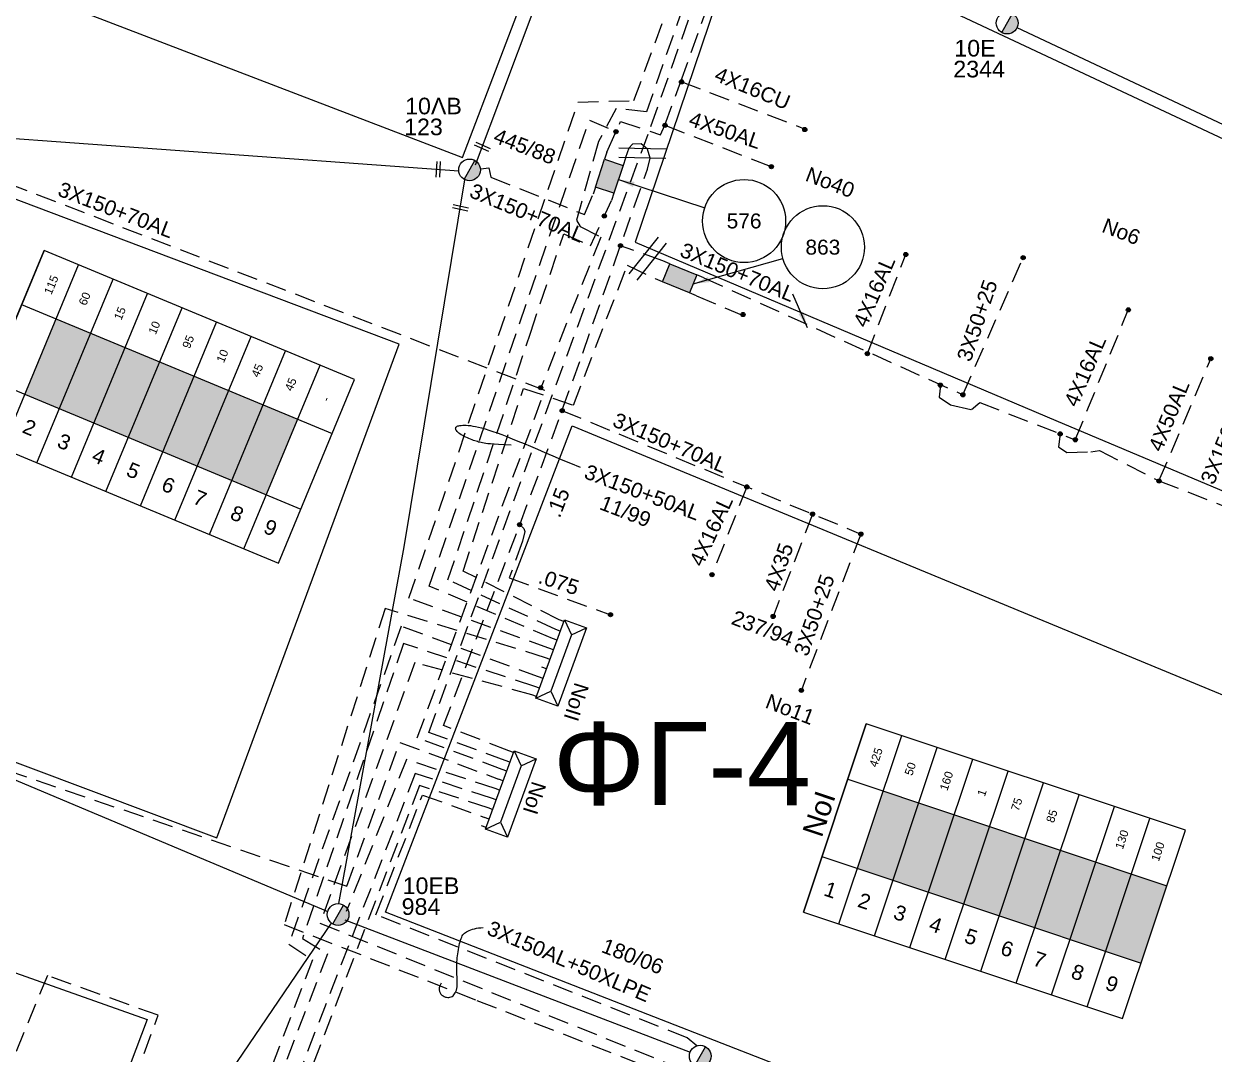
# Model space of a CAD drawing. Header units: millimetres. Extents: x -2238 to -1136, y 747 to 1272.
# Drawn here: x -1520.6 to -1447, y 1165.8 to 1229.4 of the extents above; entities that cross this region are included whole.
import ezdxf
from ezdxf.enums import TextEntityAlignment as Align

# ---------------------------------------------------------------- set-up
doc = ezdxf.new("R2010")
doc.units = ezdxf.units.MM
doc.linetypes.add('DASHED', pattern=[19.05, 12.7, -6.35])
for name, color, linetype in [('Link Box 4 Διευθύνσεων', 7, 'Continuous'), ('Άγνωστα', 7, 'Continuous'), ('Ασφαλειοκιβώτια Χ.Τ 9 αναχωρήσεων', 7, 'Continuous'), ('Γυμνά εναέρια ΧΤ (3Φ)   4x35AL', 7, 'Continuous'), ('Γυμνά εναέρια ΧΤ και ΦΟΠ (3Φ)   4x50+16AL', 7, 'Continuous'), ('Επιγραφές - Σχήματα', 7, 'Continuous'), ('Καλώδια ΧΤ   3x150+50AL', 7, 'DASHED'), ('Καλώδια ΧΤ   3x150AL+50CU', 7, 'DASHED'), ('Καλώδια ΧΤ   3x150AL+50XLPE', 7, 'DASHED'), ('Μηχανική τομή', 7, 'Continuous'), ('Στύλος ΦΜ', 7, 'Continuous'), ('Στύλος ΦΜ @ 1', 7, 'Continuous'), ('Συνδέσεις', 7, 'Continuous'), ('Συνεστραμμένα ΧΤ   3x70+54.6+25 AL', 7, 'SYN_LINE'), ('Τομή', 7, 'Continuous'), ('Υποσταθμός πόλεως', 7, 'Continuous'), ('Υπόβαθρο ΔΕΗ', 7, 'Continuous'), ('Υπόγεια καλώδια Δικτύου ΧΤ και Παρ. ΧΤ - 3X150+70 AL', 7, 'DASHED'), ('Υπόγεια καλώδια Παροχών ΧΤ   .075', 7, 'DASHED'), ('Υπόγεια καλώδια Παροχών ΧΤ   .15', 7, 'DASHED'), ('Υπόγεια καλώδια Παροχών ΧΤ   4x16AL', 7, 'DASHED'), ('Υπόγεια καλώδια Παροχών ΧΤ   4x16CU', 7, 'DASHED'), ('Υπόγεια καλώδια Παροχών ΧΤ   4x50AL', 7, 'DASHED')]:
    doc.layers.add(name, color=color, linetype=linetype)
doc.styles.get("Standard").update_dxf_attribs({"font": 'ARIAL.TTF'})
doc.linetypes.add('SYN_LINE', pattern='A,0.5,-0.0001,["/\\/\\/\\/",Standard,S=0.1,R=0,X=0,Y=-0.05],-0.25', length=0.7501)
doc.dimstyles.new('ISO-25', dxfattribs={"dimtxt": 2.5, "dimasz": 2.5, "dimexe": 1.25, "dimexo": 0.625, "dimtad": 1, "dimtxsty": 'Standard', "dimcen": 2.5, "dimadec": 0, "dimazin": 0, "dimtfac": 1, "dimtmove": 0, "dimatfit": 3, "dimfxl": 1, "dimarcsym": 0})

# ---------------------------------------------------------------- blocks, each defined once
blk = doc.blocks.new('_ΣΥΝΔΕΣΗ')
at = {"layer": 'Συνδέσεις', "linetype": 'SYN_LINE', "ltscale": 40}
blk.add_hatch(color=256, dxfattribs=at).paths.add_polyline_path([(0.5, -0.01, 1), (-0.5, -0.01, 1)])
at = {"layer": 'Συνδέσεις'}
blk.add_circle((0, -0.01), 0.5, dxfattribs=at)
blk = doc.blocks.new('ΥΠΑΡΧΩΝ ΤΣΙΜΕΝΤΕΝΙΟΣ ΣΤΥΛΟΣ')
at = {"layer": 'Στύλος ΦΜ'}
blk.add_hatch(color=256, dxfattribs=at).paths.add_polyline_path([(-1.29, -2.28, 0.574793), (2.62, 0, 0.268822), (1.3, 2.27)])
blk.add_line((-1.29, -2.28), (1.3, 2.27), dxfattribs=at)
blk.add_circle((0, 0), 2.62, dxfattribs=at)
at = {"layer": 'Στύλος ΦΜ', "flags": 4}
for tag, p in [('ΑΡΙΘΜΟΣ', (-4.68, 8.05)), ('ΤΥΠΟΣ', (-4.91, 3.03))]:
    blk.add_attdef(tag, p, '', height=4, dxfattribs=at)
blk = doc.blocks.new('ΑΣΦΑΛΕΙΟΚΙΒΩΤΙΟ ΥΠΟΣΤΑΘΜΟΥ 9 ΑΝΑΧΩΡΗΣΕΩΝ')
at = {"layer": 'Ασφαλειοκιβώτια Χ.Τ 9 αναχωρήσεων', "ltscale": 40}
for p, q in [((-23.8, 40.36), (24.02, 40.36)), ((-9.72, 40.36), (-9.72, -40.64)), ((9.94, 40.36), (9.94, -40.64)), ((-23.8, 31.36), (24.02, 31.36)), ((-23.8, 22.36), (24.02, 22.36)), ((-23.8, 13.36), (24.02, 13.36)), ((-23.8, 4.36), (24.02, 4.36)), ((-23.8, -4.64), (24.02, -4.64)), ((-23.8, -13.64), (24.02, -13.64)), ((-23.8, -22.64), (24.02, -22.64)), ((-23.8, -31.64), (24.02, -31.64))]:
    blk.add_line(p, q, dxfattribs=at)
at = {"layer": 'Ασφαλειοκιβώτια Χ.Τ 9 αναχωρήσεων'}
blk.add_lwpolyline([(-23.8, -40.64), (24.02, -40.64), (24.02, 40.36), (-23.8, 40.36)], close=True, dxfattribs=at)
for s, p in [('1', (-18.45, 37.24)), ('2', (-18.45, 28.67)), ('3', (-18.45, 19.6)), ('4', (-18.45, 10.58)), ('5', (-18.45, 1.57)), ('6', (-18.45, -7.57)), ('7', (-18.45, -15.81)), ('8', (-18.45, -25.5)), ('9', (-18.45, -34.19))]:
    blk.add_text(s, height=3.6, rotation=270, dxfattribs=at).set_placement(p)
at = {"layer": 'Ασφαλειοκιβώτια Χ.Τ 9 αναχωρήσεων', "ltscale": 40}
for tag, height, p in [('ΟΝΟΜΑ', 5, (-0.16, 44.31)), ('ΚΕΙΜΕΝΟ 1', 2, (17.06, 35.59)), ('ΚΕΙΜΕΝΟ 2', 2, (17.06, 26.88)), ('ΚΕΙΜΕΝΟ 3', 2, (17.06, 17.69)), ('ΚΕΙΜΕΝΟ 4', 2, (17.06, 8.71)), ('ΚΕΙΜΕΝΟ 5', 2, (17.06, -0.13)), ('ΚΕΙΜΕΝΟ 6', 2, (17.06, -9.05)), ('ΚΕΙΜΕΝΟ 7', 2, (17.06, -18.13)), ('ΚΕΙΜΕΝΟ 8', 2, (17.06, -26.85)), ('ΚΕΙΜΕΝΟ 9', 2, (17.06, -35.99)), ('ΣΧ', 2, (-0.1, -42.64))]:
    blk.add_attdef(tag, text='', height=height, dxfattribs=at).set_placement(p, align=Align.MIDDLE_CENTER)
blk = doc.blocks.new('ΜΗΧΑΝΙΚΗ ΤΟΜΗ')
at = {"layer": 'Μηχανική τομή', "ltscale": 40}
for p, q in [((-1.89, 0.78), (1.89, 0.78)), ((1.89, 0), (-1.89, 0))]:
    blk.add_line(p, q, dxfattribs=at)
blk = doc.blocks.new('ΤΟΜΗ')
at = {"layer": 'Τομή', "ltscale": 40}
for p, q in [((-5.68, 0), (5.68, 0)), ((5.68, -2.33), (-5.68, -2.33))]:
    blk.add_line(p, q, dxfattribs=at)
blk = doc.blocks.new('LINK BOX 4 ΑΝΑΧΩΡΗΣΕΩΝ')
at = {"layer": 'Link Box 4 Διευθύνσεων', "ltscale": 40}
blk.add_hatch(color=256, dxfattribs=at).paths.add_polyline_path([(-3.54, 0), (-3.54, -4.67), (3.54, -4.67), (3.54, 0)])
for p, q in [((-3.54, 0), (-5.33, 0)), ((5.33, 0), (3.54, 0)), ((-3.54, -4.67), (-5.33, -4.67)), ((5.33, -4.67), (3.54, -4.67))]:
    blk.add_line(p, q, dxfattribs=at)
blk.add_lwpolyline([(-3.54, -4.67), (-3.54, 0), (3.54, 0), (3.54, -4.67)], close=True, dxfattribs=at)
blk = doc.blocks.new('ΥΠΟΣΤΑΘΜΟΣ ΠΟΛΕΩΣ 9 ΑΝΑΧΩΡΗΣΕΩΝ')
at = {"layer": 'Υποσταθμός πόλεως', "ltscale": 40}
for p, q in [((-9.63, -2.82), (-9.63, -4)), ((-7.12, -2.82), (-7.12, -4)), ((-4.84, -2.82), (-4.84, -4)), ((-2.36, -2.82), (-2.36, -4)), ((0.09, -2.82), (0.09, -4)), ((2.55, -2.82), (2.55, -4)), ((5.02, -2.82), (5.02, -4)), ((7.48, -2.82), (7.48, -4)), ((9.61, -2.82), (9.61, -4))]:
    blk.add_line(p, q, dxfattribs=at)
blk.add_lwpolyline([(-10.02, 2.82), (10.02, 2.82), (10.02, -2.82), (-10.02, -2.82)], close=True, dxfattribs=at)
for points in [[(-7.21, 0), (-10.02, 2.82)], [(-10.02, -2.82), (-7.21, 0)], [(-7.21, 0), (7.21, 0)], [(7.21, 0), (10.02, 2.82)], [(10.02, -2.82), (7.21, 0)]]:
    blk.add_lwpolyline(points, dxfattribs=at)
at = {"layer": 'Υποσταθμός πόλεως', "linetype": 'SYN_LINE', "ltscale": 40, "flags": 1}
for tag, p in [('ΜΕΤΑΣΧΗΜΑΤΙΣΜΟΣ', (10.79, 1.71)), ('ΙΣΧΥΣ', (10.77, -1.08)), ('ΑΡΙΘΜΟΣ', (10.89, -3.8))]:
    blk.add_attdef(tag, p, '', height=1.8, dxfattribs=at)

msp = doc.modelspace()

# ---------------------------------------------------------------- hatches: boundary and pattern name
at = {"layer": 'Ασφαλειοκιβώτια Χ.Τ 9 αναχωρήσεων', "ltscale": 0.1}
for color, points in [(30, [(-1520.509, 1206.539), (-1518.376, 1205.653), (-1516.441, 1210.31), (-1518.574, 1211.196)]), (87, [(-1518.376, 1205.653), (-1516.244, 1204.767), (-1514.309, 1209.424), (-1516.441, 1210.31)]), (151, [(-1516.244, 1204.767), (-1514.111, 1203.881), (-1512.176, 1208.538), (-1514.309, 1209.424)]), (1, [(-1514.111, 1203.881), (-1511.978, 1202.995), (-1510.044, 1207.652), (-1512.176, 1208.538)]), (133, [(-1511.978, 1202.995), (-1509.846, 1202.109), (-1507.911, 1206.766), (-1510.044, 1207.652)]), (5, [(-1509.846, 1202.109), (-1507.713, 1201.223), (-1505.779, 1205.88), (-1507.911, 1206.766)]), (2, [(-1507.713, 1201.223), (-1505.581, 1200.337), (-1503.646, 1204.995), (-1505.779, 1205.88)]), (133, [(-1469.06, 1177.254), (-1466.87, 1176.523), (-1465.273, 1181.306), (-1467.464, 1182.037)]), (2, [(-1466.87, 1176.523), (-1464.679, 1175.792), (-1463.083, 1180.575), (-1465.273, 1181.306)]), (1, [(-1464.679, 1175.792), (-1462.489, 1175.061), (-1460.892, 1179.844), (-1463.083, 1180.575)]), (6, [(-1462.489, 1175.061), (-1460.298, 1174.33), (-1458.702, 1179.113), (-1460.892, 1179.844)]), (5, [(-1460.298, 1174.33), (-1458.108, 1173.599), (-1456.511, 1178.382), (-1458.702, 1179.113)]), (173, [(-1458.108, 1173.599), (-1455.917, 1172.868), (-1454.321, 1177.651), (-1456.511, 1178.382)]), (27, [(-1455.917, 1172.868), (-1453.727, 1172.136), (-1452.13, 1176.92), (-1454.321, 1177.651)]), (30, [(-1453.727, 1172.136), (-1451.536, 1171.405), (-1449.94, 1176.189), (-1452.13, 1176.92)])]:
    msp.add_hatch(color=color, dxfattribs=at).paths.add_polyline_path(points)

# ---------------------------------------------------------------- linework, layer by layer
at = {"layer": 'Άγνωστα', "color": 1, "linetype": 'DASHED', "ltscale": 0.1}
msp.add_lwpolyline([(-1462.543, 1206.512), (-1458.819, 1214.981)], dxfattribs=at)
at = {"layer": 'Άγνωστα', "color": 6, "linetype": 'DASHED', "ltscale": 0.1}
msp.add_lwpolyline([(-1468.844, 1197.907), (-1472.524, 1188.257)], dxfattribs=at)
at = {"layer": 'Άγνωστα', "color": 133, "linetype": 'DASHED', "ltscale": 0.1}
msp.add_lwpolyline([(-1523.412, 1183.941), (-1500.617, 1176.163), (-1497.333, 1185.036), (-1491.235, 1182.776)], dxfattribs=at)
at = {"layer": 'Γυμνά εναέρια ΧΤ (3Φ)   4x35AL', "color": 6, "linetype": 'DASHED', "ltscale": 0.1}
msp.add_lwpolyline([(-1471.833, 1199.143), (-1474.269, 1192.821)], dxfattribs=at)
at = {"layer": 'Γυμνά εναέρια ΧΤ και ΦΟΠ (3Φ)   4x50+16AL', "color": 85, "ltscale": 0.1}
msp.add_lwpolyline([(-1492.651, 1220.72), (-1489.158, 1230.024)], dxfattribs=at)
at = {"layer": 'Γυμνά εναέρια ΧΤ και ΦΟΠ (3Φ)   4x50+16AL', "color": 173, "linetype": 'Continuous', "ltscale": 0.1}
msp.add_lwpolyline([(-1528.77, 1222.897), (-1493.693, 1220.339)], dxfattribs=at)
at = {"layer": 'Γυμνά εναέρια ΧΤ και ΦΟΠ (3Φ)   4x50+16AL', "color": 87, "ltscale": 0.1}
msp.add_lwpolyline([(-1501.104, 1175.081), (-1497.074, 1197.126), (-1493.309, 1219.788)], dxfattribs=at)
at = {"layer": 'Γυμνά εναέρια ΧΤ και ΦΟΠ (3Φ)   4x50+16AL', "color": 133, "linetype": 'Continuous', "ltscale": 0.1}
msp.add_lwpolyline([(-1523.286, 1183.641), (-1501.787, 1174.59)], dxfattribs=at)
at = {"layer": 'Γυμνά εναέρια ΧΤ και ΦΟΠ (3Φ)   4x50+16AL', "color": 2, "linetype": 'DASHED', "ltscale": 0.1}
msp.add_lwpolyline([(-1491.45, 1182.187), (-1496.921, 1183.984), (-1500.64, 1174.605)], dxfattribs=at)
at = {"layer": 'Γυμνά εναέρια ΧΤ και ΦΟΠ (3Φ)   4x50+16AL', "color": 1, "ltscale": 0.1}
msp.add_lwpolyline([(-1500.731, 1174.084), (-1479.397, 1165.909)], dxfattribs=at)
at = {"layer": 'Γυμνά εναέρια ΧΤ και ΦΟΠ (3Φ)   4x50+16AL', "color": 2, "ltscale": 0.1}
msp.add_lwpolyline([(-1519.719, 1147.158), (-1501.549, 1173.871)], dxfattribs=at)
at = {"layer": 'Επιγραφές - Σχήματα', "ltscale": 0.1}
for points in [[(-1490.462, 1203.408), (-1490.886, 1203.424), (-1491.23, 1203.44), (-1491.505, 1203.456), (-1491.723, 1203.472), (-1491.893, 1203.489), (-1492.025, 1203.505), (-1492.132, 1203.522), (-1492.223, 1203.539), (-1492.307, 1203.556), (-1492.388, 1203.574), (-1492.466, 1203.593), (-1492.543, 1203.614), (-1492.621, 1203.637), (-1492.7, 1203.663), (-1492.783, 1203.692), (-1492.871, 1203.725), (-1492.964, 1203.762), (-1493.061, 1203.802), (-1493.16, 1203.846), (-1493.259, 1203.893), (-1493.356, 1203.941), (-1493.449, 1203.992), (-1493.537, 1204.044), (-1493.616, 1204.096), (-1493.686, 1204.149), (-1493.746, 1204.201), (-1493.796, 1204.252), (-1493.835, 1204.302), (-1493.864, 1204.35), (-1493.882, 1204.395), (-1493.888, 1204.437), (-1493.883, 1204.474), (-1493.867, 1204.508), (-1493.839, 1204.537), (-1493.8, 1204.562), (-1493.75, 1204.583), (-1493.689, 1204.599), (-1493.618, 1204.612), (-1493.536, 1204.621), (-1493.445, 1204.627), (-1493.343, 1204.628), (-1493.231, 1204.626), (-1493.107, 1204.617), (-1492.97, 1204.603), (-1492.82, 1204.581), (-1492.656, 1204.551), (-1492.476, 1204.512), (-1492.28, 1204.463), (-1492.067, 1204.403), (-1491.835, 1204.331), (-1491.586, 1204.249), (-1491.316, 1204.154), (-1491.027, 1204.048), (-1490.718, 1203.929), (-1490.386, 1203.798), (-1490.033, 1203.653), (-1489.657, 1203.496), (-1489.256, 1203.326), (-1488.827, 1203.142), (-1488.369, 1202.946), (-1487.879, 1202.738), (-1487.355, 1202.517), (-1486.795, 1202.283), (-1486.197, 1202.038)], [(-1494.783, 1170.171), (-1494.855, 1170.014), (-1494.893, 1169.877), (-1494.902, 1169.758), (-1494.885, 1169.655), (-1494.849, 1169.567), (-1494.796, 1169.493), (-1494.733, 1169.432), (-1494.664, 1169.382), (-1494.592, 1169.343), (-1494.519, 1169.314), (-1494.446, 1169.295), (-1494.373, 1169.286), (-1494.302, 1169.287), (-1494.234, 1169.298), (-1494.168, 1169.319), (-1494.106, 1169.35), (-1494.048, 1169.39), (-1493.996, 1169.441), (-1493.948, 1169.501), (-1493.906, 1169.571), (-1493.87, 1169.65), (-1493.84, 1169.738), (-1493.817, 1169.835), (-1493.8, 1169.941), (-1493.79, 1170.055), (-1493.786, 1170.176), (-1493.787, 1170.303), (-1493.79, 1170.435), (-1493.797, 1170.569), (-1493.803, 1170.704), (-1493.81, 1170.839), (-1493.815, 1170.972), (-1493.817, 1171.102), (-1493.817, 1171.23), (-1493.814, 1171.356), (-1493.808, 1171.48), (-1493.799, 1171.604), (-1493.788, 1171.729), (-1493.774, 1171.854), (-1493.758, 1171.981), (-1493.739, 1172.11), (-1493.718, 1172.239), (-1493.694, 1172.368), (-1493.668, 1172.493), (-1493.641, 1172.613), (-1493.611, 1172.727), (-1493.579, 1172.833), (-1493.546, 1172.929), (-1493.511, 1173.013), (-1493.473, 1173.087), (-1493.432, 1173.152), (-1493.386, 1173.209), (-1493.333, 1173.26), (-1493.274, 1173.305), (-1493.207, 1173.348), (-1493.13, 1173.388), (-1493.044, 1173.426), (-1492.947, 1173.464), (-1492.841, 1173.498), (-1492.727, 1173.53), (-1492.604, 1173.557), (-1492.474, 1173.58), (-1492.336, 1173.597), (-1492.192, 1173.608)]]:
    msp.add_lwpolyline(points, dxfattribs=at)
for centre in [(-1476.063, 1217.241), (-1471.194, 1215.621)]:
    msp.add_circle(centre, 2.566, dxfattribs=at)
at = {"layer": 'Καλώδια ΧΤ   3x150+50AL', "color": 151, "linetype": 'DASHED', "ltscale": 0.1}
msp.add_lwpolyline([(-1488.121, 1190.861), (-1496.77, 1193.941), (-1486.328, 1224.581), (-1482.868, 1224.678), (-1476.159, 1243.005), (-1473.747, 1250.162), (-1468.695, 1263.976)], dxfattribs=at)
at = {"layer": 'Καλώδια ΧΤ   3x150+50AL', "color": 27, "linetype": 'DASHED', "ltscale": 0.1}
msp.add_lwpolyline([(-1490.815, 1183.924), (-1495.542, 1185.651), (-1481.816, 1223.088), (-1472.628, 1249.146), (-1467.149, 1263.911)], dxfattribs=at)
at = {"layer": 'Καλώδια ΧΤ   3x150+50AL', "color": 30, "linetype": 'DASHED', "ltscale": 0.1}
for points in [[(-1484.536, 1221.49), (-1483.699, 1223.388), (-1481.226, 1222.565), (-1480.952, 1223.154), (-1479.972, 1225.855), (-1474.326, 1241.665), (-1470.757, 1251.655), (-1466.187, 1262.746)], [(-1487.902, 1191.461), (-1495.512, 1194.687), (-1485.619, 1223.474), (-1483.975, 1222.76)]]:
    msp.add_lwpolyline(points, dxfattribs=at)
at = {"layer": 'Καλώδια ΧΤ   3x150+50AL', "color": 173, "linetype": 'DASHED', "ltscale": 0.1}
msp.add_lwpolyline([(-1472.219, 1243.749), (-1472.718, 1243.181), (-1473.687, 1243.089), (-1475.319, 1243.282), (-1475.686, 1242.773), (-1479.818, 1230.501), (-1482.099, 1223.987), (-1483.961, 1224.196), (-1485.057, 1222.144), (-1486.426, 1217.301), (-1486.185, 1216.905), (-1484.917, 1216.249), (-1488.638, 1206.882), (-1488.638, 1206.882)], dxfattribs=at)
at = {"layer": 'Καλώδια ΧΤ   3x150+50AL', "color": 87, "linetype": 'DASHED', "ltscale": 0.1}
msp.add_lwpolyline([(-1487.702, 1192.009), (-1494.361, 1195.077), (-1489.264, 1210.32), (-1487.205, 1216.448), (-1485.546, 1215.717), (-1484.257, 1218.518)], dxfattribs=at)
at = {"layer": 'Καλώδια ΧΤ   3x150+50AL', "color": 6, "linetype": 'DASHED', "ltscale": 0.1}
msp.add_lwpolyline([(-1481.078, 1214.777), (-1483.7, 1215.715)], dxfattribs=at)
at = {"layer": 'Καλώδια ΧΤ   3x150+50AL', "color": 1, "linetype": 'DASHED', "ltscale": 0.1}
for points in [[(-1487.481, 1192.613), (-1493.425, 1195.623), (-1489.691, 1206.904), (-1486.612, 1205.869), (-1483.284, 1214.505), (-1481.535, 1213.67)], [(-1478.999, 1212.629), (-1476.215, 1211.453)], [(-1456.532, 1204.097), (-1456.642, 1203.296), (-1456.118, 1202.947), (-1454.634, 1202.991), (-1454.11, 1203.078), (-1450.426, 1201.191), (-1446.803, 1199.796), (-1426.415, 1191.166), (-1397.273, 1179.333)]]:
    msp.add_lwpolyline(points, dxfattribs=at)
at = {"layer": 'Καλώδια ΧΤ   3x150AL+50XLPE', "color": 7, "linetype": 'DASHED', "ltscale": 0.1}
msp.add_lwpolyline([(-1488.337, 1190.272), (-1498.235, 1193.305), (-1504.48, 1173.79), (-1492.574, 1169.108), (-1478.719, 1163.714), (-1469.444, 1159.713), (-1459.925, 1155.807), (-1451.176, 1152.394), (-1439.798, 1147.713), (-1430.738, 1144.028), (-1403.912, 1133.434), (-1406.02, 1127.52), (-1385.733, 1119.545), (-1369.393, 1165.591), (-1367.239, 1166.769), (-1365.382, 1166.78)], dxfattribs=at)
at = {"layer": 'Καλώδια ΧΤ   3x150AL+50XLPE', "color": 5, "linetype": 'DASHED', "ltscale": 0.1}
msp.add_lwpolyline([(-1488.771, 1189.085), (-1497.251, 1192.209), (-1504.197, 1172.583), (-1502.723, 1171.613), (-1507.896, 1158.055), (-1513.321, 1144.028), (-1516.023, 1137), (-1518.417, 1135.845), (-1520.454, 1129.397), (-1512.411, 1126.468), (-1512.411, 1125.747), (-1513.776, 1126.053)], dxfattribs=at)
at = {"layer": 'Καλώδια ΧΤ   3x150AL+50XLPE', "color": 133, "linetype": 'DASHED', "ltscale": 0.1}
msp.add_lwpolyline([(-1488.988, 1188.491), (-1497.101, 1191.144), (-1503.355, 1172.924), (-1501.811, 1171.984), (-1512.513, 1144.028), (-1516.348, 1134.16), (-1509.169, 1131.146), (-1506.58, 1138.058)], dxfattribs=at)
at = {"layer": 'Καλώδια ΧΤ   3x150AL+50XLPE', "color": 2, "linetype": 'DASHED', "ltscale": 0.1}
msp.add_lwpolyline([(-1489.175, 1187.977), (-1496.405, 1189.966), (-1502.27, 1173.868), (-1474.225, 1162.585), (-1456.234, 1155.361), (-1441.441, 1149.435), (-1438.589, 1148.01), (-1437.811, 1148.183)], dxfattribs=at)
at = {"layer": 'Καλώδια ΧΤ   3x150AL+50XLPE', "color": 1, "linetype": 'DASHED', "ltscale": 0.1}
msp.add_lwpolyline([(-1478.99, 1166.299), (-1479.571, 1166.792), (-1498.812, 1174.397), (-1495.938, 1181.791), (-1492.101, 1180.406)], dxfattribs=at)
at = {"layer": 'Συνεστραμμένα ΧΤ   3x70+54.6+25 AL', "color": 173, "linetype": 'SYN_LINE', "ltscale": 10}
msp.add_lwpolyline([(-1459.201, 1229.185), (-1445.753, 1222.883)], dxfattribs=at)
at = {"layer": 'Υπόβαθρο ΔΕΗ', "ltscale": 0.1}
for points in [[(-1570.603, 1258.648), (-1569.683, 1250.379), (-1493.469, 1221.162), (-1479.259, 1258.483)], [(-1427.474, 1213.404), (-1475.962, 1236.152), (-1482.79, 1215.942), (-1456.791, 1204.926), (-1397.443, 1179.898), (-1392.816, 1177.998), (-1380.545, 1215.393), (-1413.822, 1234.058), (-1436.415, 1246.681), (-1457.15, 1258.152)], [(-1571.46, 1229.777), (-1551.82, 1195.356), (-1508.633, 1179.142), (-1497.383, 1209.632), (-1530.165, 1222.008), (-1555.241, 1231.554), (-1565.099, 1235.102)], [(-1407.667, 1138.313), (-1429.677, 1147.077), (-1451.043, 1155.846), (-1473.294, 1164.837), (-1498.219, 1174.558), (-1486.687, 1204.597), (-1435.792, 1183.543), (-1396.828, 1166.747), (-1407.654, 1138.308)], [(-1538.43, 1176.95), (-1512.949, 1167.931), (-1520.608, 1147.642), (-1526.48, 1146.995), (-1540.334, 1172.52), (-1538.43, 1176.95)]]:
    msp.add_lwpolyline(points, dxfattribs=at)
at = {"layer": 'Υπόγεια καλώδια Δικτύου ΧΤ και Παρ. ΧΤ - 3X150+70 AL', "color": 173, "linetype": 'DASHED', "ltscale": 0.1}
msp.add_lwpolyline([(-1491.016, 1183.375), (-1496.254, 1185.319), (-1488.373, 1206.779), (-1528.969, 1222.425)], dxfattribs=at)
at = {"layer": 'Υπόγεια καλώδια Δικτύου ΧΤ και Παρ. ΧΤ - 3X150+70 AL', "color": 87, "linetype": 'DASHED', "ltscale": 0.1}
msp.add_lwpolyline([(-1492.333, 1220.475), (-1491.844, 1220.522), (-1491.717, 1219.954), (-1485.931, 1217.647), (-1485.394, 1218.894)], dxfattribs=at)
at = {"layer": 'Υπόγεια καλώδια Δικτύου ΧΤ και Παρ. ΧΤ - 3X150+70 AL', "color": 1, "linetype": 'DASHED', "ltscale": 0.1}
msp.add_lwpolyline([(-1478.551, 1213.734), (-1462.543, 1206.512)], dxfattribs=at)
at = {"layer": 'Υπόγεια καλώδια Δικτύου ΧΤ και Παρ. ΧΤ - 3X150+70 AL', "color": 6, "linetype": 'DASHED', "ltscale": 0.1}
msp.add_lwpolyline([(-1487.315, 1205.547), (-1468.844, 1197.907)], dxfattribs=at)
at = {"layer": 'Υπόγεια καλώδια Δικτύου ΧΤ και Παρ. ΧΤ - 3X150+70 AL', "color": 30, "linetype": 'DASHED', "ltscale": 0.1}
msp.add_lwpolyline([(-1491.667, 1181.594), (-1496.376, 1183.122), (-1511.545, 1144.028), (-1515.303, 1134.401), (-1516.276, 1133.512), (-1519.126, 1125.374), (-1513.885, 1123.498)], dxfattribs=at)
at = {"layer": 'Υπόγεια καλώδια Δικτύου ΧΤ και Παρ. ΧΤ - 3X150+70 AL', "color": 5, "linetype": 'DASHED', "ltscale": 0.1}
for points in [[(-1491.884, 1180.999), (-1496.119, 1182.38), (-1510.77, 1144.028), (-1517.84, 1125.702), (-1531.374, 1130.441)], [(-1535.757, 1162.84), (-1533.22, 1158.247), (-1530.085, 1152.647), (-1527.001, 1146.666), (-1520.788, 1147.096), (-1519.812, 1147.98), (-1512.257, 1168.184), (-1519.11, 1170.637), (-1521.452, 1164.96)]]:
    msp.add_lwpolyline(points, dxfattribs=at)
at = {"layer": 'Υπόγεια καλώδια Παροχών ΧΤ   .075', "color": 6, "linetype": 'DASHED', "ltscale": 0.1}
msp.add_lwpolyline([(-1489.932, 1198.488), (-1489.665, 1198.243), (-1489.618, 1198.057), (-1489.758, 1197.477), (-1490.571, 1195.2), (-1484.319, 1192.924)], dxfattribs=at)
at = {"layer": 'Υπόγεια καλώδια Παροχών ΧΤ   .15', "color": 6, "linetype": 'DASHED', "ltscale": 0.1}
msp.add_lwpolyline([(-1490.594, 1184.528), (-1494.635, 1186.075), (-1488.596, 1202.005), (-1486.033, 1209.09), (-1482.038, 1220.434), (-1481.874, 1221.116), (-1482.024, 1221.685), (-1482.428, 1222.006), (-1482.952, 1221.981), (-1483.193, 1221.74), (-1483.381, 1221.167)], dxfattribs=at)
at = {"layer": 'Υπόγεια καλώδια Παροχών ΧΤ   4x16AL', "color": 1, "linetype": 'DASHED', "ltscale": 0.1}
for points in [[(-1468.446, 1209.053), (-1466.071, 1215.177)], [(-1463.932, 1207.11), (-1464.013, 1206.365), (-1463.299, 1205.89), (-1462.014, 1205.599), (-1461.505, 1206.035), (-1455.595, 1203.732), (-1452.32, 1211.757)]]:
    msp.add_lwpolyline(points, dxfattribs=at)
at = {"layer": 'Υπόγεια καλώδια Παροχών ΧΤ   4x16AL', "color": 6, "linetype": 'DASHED', "ltscale": 0.1}
msp.add_lwpolyline([(-1475.891, 1200.822), (-1478.045, 1195.398)], dxfattribs=at)
at = {"layer": 'Υπόγεια καλώδια Παροχών ΧΤ   4x16CU', "color": 30, "linetype": 'DASHED', "ltscale": 0.1}
msp.add_lwpolyline([(-1479.972, 1225.855), (-1472.254, 1222.904)], dxfattribs=at)
at = {"layer": 'Υπόγεια καλώδια Παροχών ΧΤ   4x50AL', "color": 30, "linetype": 'DASHED', "ltscale": 0.1}
msp.add_lwpolyline([(-1480.952, 1223.154), (-1474.418, 1220.612)], dxfattribs=at)
at = {"layer": 'Υπόγεια καλώδια Παροχών ΧΤ   4x50AL', "color": 1, "linetype": 'DASHED', "ltscale": 0.1}
msp.add_lwpolyline([(-1450.426, 1201.191), (-1447.225, 1208.74)], dxfattribs=at)

# ---------------------------------------------------------------- block references
at = {"layer": 'Link Box 4 Διευθύνσεων', "ltscale": 0.1}
for p, xscale, yscale, zscale, rotation in [((-1484.965, 1220.192), 0.256585782176571, 0.256585782176571, 0.256585782176571, 71.70676034471145), ((-1479.814, 1214.255), 0.2565857821765111, 0.2565857821765111, 0.2565857821765111, 337.5669299075752)]:
    msp.add_blockref('LINK BOX 4 ΑΝΑΧΩΡΗΣΕΩΝ', p, dxfattribs=dict(at, xscale=xscale, yscale=yscale, zscale=zscale, rotation=rotation))
at = {"layer": 'Ασφαλειοκιβώτια Χ.Τ 9 αναχωρήσεων', "ltscale": 0.1}
for p, xscale, yscale, zscale, rotation, values in [((-1512.12, 1205.754), 0.2565857821763561, 0.2565857821763561, 0.2565857821763561, 67.44091250377654, {'ΟΝΟΜΑ': 'NoII', 'ΚΕΙΜΕΝΟ 2': '60', 'ΚΕΙΜΕΝΟ 1': '115', 'ΚΕΙΜΕΝΟ 3': '15', 'ΚΕΙΜΕΝΟ 4': '10', 'ΚΕΙΜΕΝΟ 5': '95', 'ΚΕΙΜΕΝΟ 6': '10', 'ΚΕΙΜΕΝΟ 7': '45', 'ΚΕΙΜΕΝΟ 8': '45', 'ΚΕΙΜΕΝΟ 9': '-'}), ((-1460.637, 1177.071), 0.2565857821763917, 0.2565857821763917, 0.2565857821763917, 71.54456750474718, {'ΟΝΟΜΑ': 'NoI', 'ΚΕΙΜΕΝΟ 2': '50', 'ΚΕΙΜΕΝΟ 1': '425', 'ΚΕΙΜΕΝΟ 3': '160', 'ΚΕΙΜΕΝΟ 4': '1', 'ΚΕΙΜΕΝΟ 5': '75', 'ΚΕΙΜΕΝΟ 6': '85', 'ΚΕΙΜΕΝΟ 8': '130', 'ΚΕΙΜΕΝΟ 9': '100'})]:
    msp.add_blockref('ΑΣΦΑΛΕΙΟΚΙΒΩΤΙΟ ΥΠΟΣΤΑΘΜΟΥ 9 ΑΝΑΧΩΡΗΣΕΩΝ', p, dxfattribs=dict(at, xscale=xscale, yscale=yscale, zscale=zscale, rotation=rotation)).add_auto_attribs(values)
at = {"layer": 'Μηχανική τομή', "ltscale": 0.1}
for p, xscale, yscale, zscale, rotation in [((-1492.27, 1221.735), 0.2565857821765299, 0.2565857821765299, 0.2565857821765299, 336.2463035860131), ((-1494.861, 1220.424), 0.2565857821765134, 0.2565857821765134, 0.2565857821765134, 86.5964422974214), ((-1493.613, 1217.954), 0.2565857821764748, 0.2565857821764748, 0.2565857821764748, 347.7298833268842)]:
    msp.add_blockref('ΜΗΧΑΝΙΚΗ ΤΟΜΗ', p, dxfattribs=dict(at, xscale=xscale, yscale=yscale, zscale=zscale, rotation=rotation))
at = {"layer": 'Στύλος ΦΜ @ 1', "ltscale": 0.1}
ref = msp.add_blockref('ΥΠΑΡΧΩΝ ΤΣΙΜΕΝΤΕΝΙΟΣ ΣΤΥΛΟΣ', (-1459.809, 1229.47), dxfattribs=dict(at, xscale=0.2565857821764941, yscale=0.2565857821764941, zscale=0.2565857821764941))
ref.add_attrib('ΤΥΠΟΣ', '2344', (-1463.134, 1226.112), dxfattribs={"layer": 'Στύλος ΦΜ', "height": 1.0263, "flags": 4})
ref.add_attrib('ΑΡΙΘΜΟΣ', '10E', (-1463.073, 1227.402), dxfattribs={"layer": 'Στύλος ΦΜ', "height": 1.0263, "flags": 4})
ref = msp.add_blockref('ΥΠΑΡΧΩΝ ΤΣΙΜΕΝΤΕΝΙΟΣ ΣΤΥΛΟΣ', (-1493.024, 1220.397), dxfattribs=dict(at, xscale=0.2565857821764941, yscale=0.2565857821764941, zscale=0.2565857821764941))
ref.add_attrib('ΤΥΠΟΣ', '123', (-1497.07, 1222.542), dxfattribs={"layer": 'Στύλος ΦΜ', "height": 1.0263, "flags": 4})
ref.add_attrib('ΑΡΙΘΜΟΣ', '10ΛB', (-1497.009, 1223.832), dxfattribs={"layer": 'Στύλος ΦΜ', "height": 1.0263, "flags": 4})
ref = msp.add_blockref('ΥΠΑΡΧΩΝ ΤΣΙΜΕΝΤΕΝΙΟΣ ΣΤΥΛΟΣ', (-1501.151, 1174.411), dxfattribs=dict(at, xscale=0.2565857821764941, yscale=0.2565857821764941, zscale=0.2565857821764941))
ref.add_attrib('ΤΥΠΟΣ', '984', (-1497.221, 1174.386), dxfattribs={"layer": 'Στύλος ΦΜ', "height": 1.0263, "flags": 4})
ref.add_attrib('ΑΡΙΘΜΟΣ', '10EB', (-1497.16, 1175.676), dxfattribs={"layer": 'Στύλος ΦΜ', "height": 1.0263, "flags": 4})
at = {"layer": 'Στύλος ΦΜ @ 1', "ltscale": 0.1, "xscale": 0.2565857821764941, "yscale": 0.2565857821764941, "zscale": 0.2565857821764941}
msp.add_blockref('ΥΠΑΡΧΩΝ ΤΣΙΜΕΝΤΕΝΙΟΣ ΣΤΥΛΟΣ', (-1478.772, 1165.664), dxfattribs=at)
at = {"layer": 'Συνδέσεις', "ltscale": 0.1, "xscale": 0.2565857821764941, "yscale": 0.2565857821764941, "zscale": 0.2565857821764941}
for p in [(-1479.926, 1225.838), (-1480.952, 1223.154), (-1483.975, 1222.763), (-1472.311, 1222.892), (-1474.377, 1220.604), (-1484.698, 1217.555), (-1483.699, 1215.718), (-1466.071, 1215.177), (-1458.819, 1214.981), (-1476.125, 1211.467), (-1452.32, 1211.757), (-1468.446, 1209.053), (-1447.225, 1208.74), (-1488.628, 1206.948), (-1463.932, 1207.11), (-1462.543, 1206.512), (-1487.299, 1205.534), (-1456.532, 1204.097), (-1455.595, 1203.732), (-1450.426, 1201.191), (-1475.891, 1200.822), (-1471.833, 1199.143), (-1489.931, 1198.491), (-1468.844, 1197.907), (-1478.045, 1195.398), (-1484.318, 1192.927), (-1474.269, 1192.821), (-1472.524, 1188.257)]:
    msp.add_blockref('_ΣΥΝΔΕΣΗ', p, dxfattribs=at)
at = {"layer": 'Τομή', "ltscale": 0.1}
for p, xscale, yscale, zscale, rotation in [((-1482.342, 1221.732), 0.256585782176518, 0.256585782176518, 0.256585782176518, 359.0138663679216), ((-1482.254, 1215.109), 0.2565857821765088, 0.2565857821765088, 0.2565857821765088, 51.25909692071403)]:
    msp.add_blockref('ΤΟΜΗ', p, dxfattribs=dict(at, xscale=xscale, yscale=yscale, zscale=zscale, rotation=rotation))
at = {"layer": 'Υποσταθμός πόλεως', "xscale": 0.2565857821765123, "yscale": 0.2565857821765123, "zscale": 0.2565857821765123, "rotation": 249.9238833020777}
for p in [(-1487.364, 1189.941), (-1490.478, 1181.856)]:
    msp.add_blockref('ΥΠΟΣΤΑΘΜΟΣ ΠΟΛΕΩΣ 9 ΑΝΑΧΩΡΗΣΕΩΝ', p, dxfattribs=at)

# ---------------------------------------------------------------- texts
at = {"layer": 'Άγνωστα', "color": 7, "ltscale": 0.1, "char_height": 0.9237, "width": 86.4036, "attachment_point": 1, "rotation": 71.05863}
for insert in [(-1462.943, 1208.787), (-1473.012, 1190.596)]:
    msp.add_mtext('3X50+25', dxfattribs=dict(at, insert=insert))
at = {"layer": 'Γυμνά εναέρια ΧΤ (3Φ)   4x35AL', "color": 7, "ltscale": 0.1, "insert": (-1474.845, 1194.595), "char_height": 0.9237, "width": 86.4036, "attachment_point": 1, "rotation": 71.05863}
msp.add_mtext('4X35', dxfattribs=at)
at = {"layer": 'Επιγραφές - Σχήματα', "ltscale": 0.1, "char_height": 0.9237, "width": 86.4036, "attachment_point": 1}
for s, insert, rotation in [('445/88', (-1491.292, 1222.991), 338.9278), ('No40', (-1472.014, 1220.614), 338.9278), ('No6', (-1453.692, 1217.452), 338.9278), ('11/99', (-1484.73, 1200.324), 338.9278), ('237/94', (-1476.587, 1193.234), 338.9278), ('NoII', (-1485.633, 1188.523), 252.62276), ('No11', (-1474.488, 1188.069), 338.9278), ('NoI', (-1488.269, 1182.42), 252.62276), ('180/06', (-1484.616, 1172.971), 338.9278)]:
    msp.add_mtext(s, dxfattribs=dict(at, insert=insert, rotation=rotation))
at = {"layer": 'Επιγραφές - Σχήματα', "color": 7, "ltscale": 0.1, "char_height": 0.9237, "width": 2.12693, "attachment_point": 5}
for s, insert in [('576', (-1476.063, 1217.241)), ('863', (-1471.194, 1215.621))]:
    msp.add_mtext(s, dxfattribs=dict(at, insert=insert))
at = {"layer": 'Επιγραφές - Σχήματα', "insert": (-1487.891, 1186.295), "char_height": 5.1317, "width": 8.04937, "attachment_point": 1}
msp.add_mtext('ΦГ-4', dxfattribs=at)
at = {"layer": 'Καλώδια ΧΤ   3x150+50AL', "color": 7, "linetype": 'DASHED', "ltscale": 0.1, "insert": (-1485.688, 1202.247), "char_height": 0.9237, "width": 86.4036, "attachment_point": 1, "rotation": 339.2458}
msp.add_mtext('3X150+50AL', dxfattribs=at)
at = {"layer": 'Καλώδια ΧΤ   3x150AL+50CU', "color": 7, "linetype": 'DASHED', "ltscale": 0.1, "insert": (-1447.895, 1201.25), "char_height": 0.92371, "width": 86.4036, "attachment_point": 1, "rotation": 67.53974}
msp.add_mtext('3X150AL+50CU', dxfattribs=at)
at = {"layer": 'Καλώδια ΧΤ   3x150AL+50XLPE', "color": 7, "linetype": 'DASHED', "ltscale": 0.1, "insert": (-1486.88, 1171.512), "char_height": 0.92371, "width": 14.29102, "attachment_point": 5, "rotation": 336.86236}
msp.add_mtext('3X150AL+50XLPE', dxfattribs=at)
at = {"layer": 'Υπόγεια καλώδια Δικτύου ΧΤ και Παρ. ΧΤ - 3X150+70 AL', "color": 7, "linetype": 'DASHED', "ltscale": 0.1, "char_height": 0.9237, "width": 86.4036, "attachment_point": 1}
for insert, rotation in [((-1518.209, 1219.695), 339.1056), ((-1492.752, 1219.604), 337.5398), ((-1479.748, 1215.942), 337.5398), ((-1483.896, 1205.451), 336.79279)]:
    msp.add_mtext('3X150+70AL', dxfattribs=dict(at, insert=insert, rotation=rotation))
at = {"layer": 'Υπόγεια καλώδια Παροχών ΧΤ   .075', "linetype": 'DASHED', "ltscale": 0.1, "insert": (-1488.549, 1195.781), "char_height": 0.9237, "width": 86.4036, "attachment_point": 1, "rotation": 341.65702}
msp.add_mtext('.075', dxfattribs=at)
at = {"layer": 'Υπόγεια καλώδια Παροχών ΧΤ   .15', "color": 7, "linetype": 'DASHED', "ltscale": 0.1, "insert": (-1488.32, 1199.186), "char_height": 0.9237, "width": 86.4036, "attachment_point": 1, "rotation": 68.76415}
msp.add_mtext('.15', dxfattribs=at)
at = {"layer": 'Υπόγεια καλώδια Παροχών ΧΤ   4x16AL', "color": 7, "linetype": 'DASHED', "ltscale": 0.1, "char_height": 0.9237, "width": 86.4036, "attachment_point": 1}
for insert, rotation in [((-1469.36, 1210.96), 66.62473), ((-1456.332, 1206.053), 66.62473), ((-1479.481, 1196.215), 65.18167)]:
    msp.add_mtext('4X16AL', dxfattribs=dict(at, insert=insert, rotation=rotation))
at = {"layer": 'Υπόγεια καλώδια Παροχών ΧΤ   4x16CU', "color": 7, "linetype": 'DASHED', "ltscale": 0.1, "insert": (-1477.617, 1226.798), "char_height": 0.9237, "width": 86.4036, "attachment_point": 1, "rotation": 337.59873}
msp.add_mtext('4X16CU', dxfattribs=at)
at = {"layer": 'Υπόγεια καλώδια Παροχών ΧΤ   4x50AL', "color": 7, "linetype": 'DASHED', "ltscale": 0.1, "char_height": 0.9237, "width": 86.4036, "attachment_point": 1}
for insert, rotation in [((-1479.252, 1224.026), 341.1782), ((-1451.115, 1203.275), 67.60071)]:
    msp.add_mtext('4X50AL', dxfattribs=dict(at, insert=insert, rotation=rotation))

# ---------------------------------------------------------------- leaders
at = {"layer": 'Επιγραφές - Σχήματα', "ltscale": 0.1}
for points in [[(-1483.828, 1219.816), (-1478.498, 1218.049)], [(-1479.204, 1213.356), (-1473.663, 1214.923)], [(-1472.149, 1210.646), (-1473.047, 1212.733)]]:
    msp.add_leader(points, dimstyle='ISO-25', override={"dimasz": 1, "dimgap": 0.625, "dimtad": 0}, dxfattribs=at)

doc.saveas('drawing.dxf')
